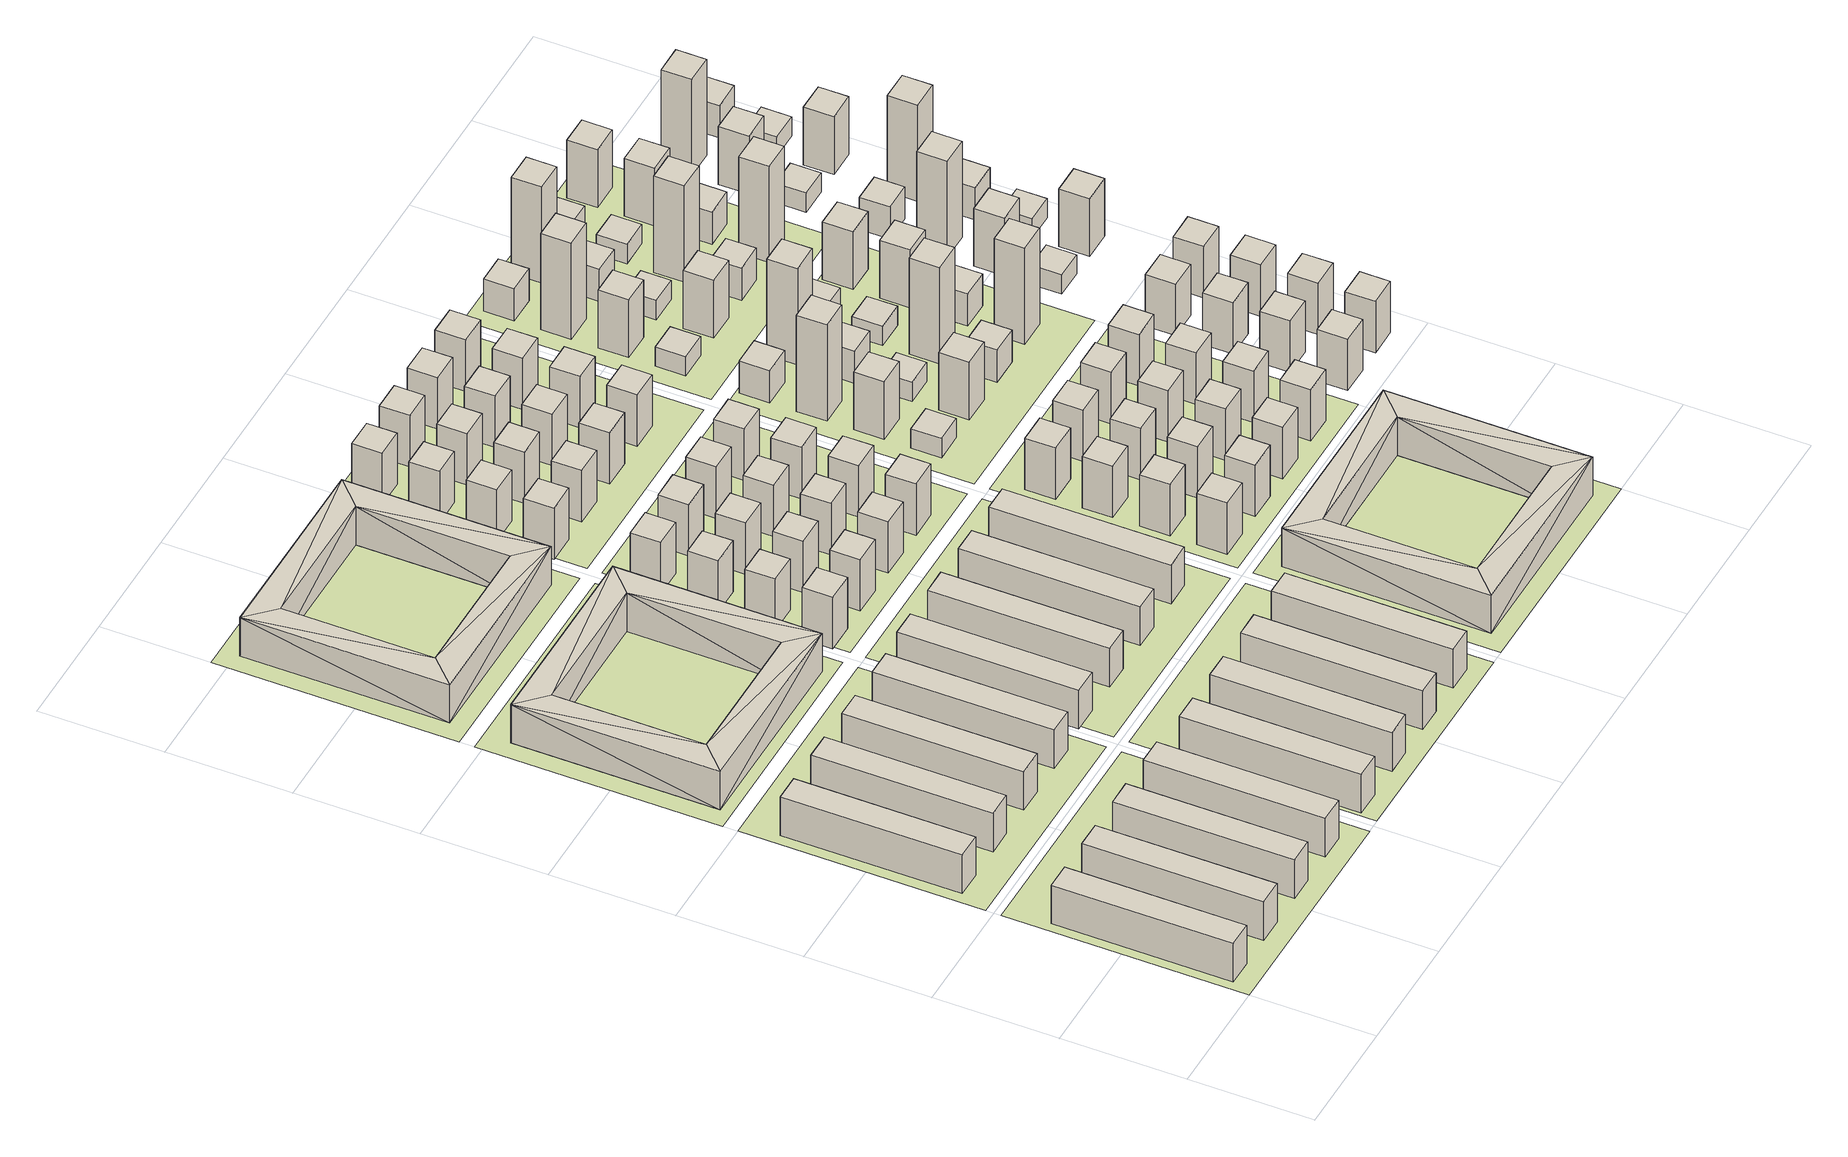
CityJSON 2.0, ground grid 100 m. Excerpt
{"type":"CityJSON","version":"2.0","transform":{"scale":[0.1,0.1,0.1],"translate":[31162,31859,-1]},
"CityObjects":{
"building1":{"type":"Building","geometry":[{"type":"Solid","lod":"1","boundaries":[[[[0,1,2,3]],[[2,4,5,3]],[[6,1,0,7]],[[2,1,6,4]],[[6,7,5,4]],[[0,3,5,7]]]]}]},
"building2":{"type":"Building","geometry":[{"type":"Solid","lod":"1","boundaries":[[[[8,9,10,11]],[[8,11,12,13]],[[10,9,14,15]],[[10,15,12,11]],[[14,13,12,15]],[[14,9,8,13]]]]}]},
"building3":{"type":"Building","geometry":[{"type":"Solid","lod":"1","boundaries":[[[[16,17,18,19]],[[18,20,21,19]],[[22,23,17,16]],[[18,17,23,20]],[[23,22,21,20]],[[16,19,21,22]]]]}]},
"building4":{"type":"Building","geometry":[{"type":"Solid","lod":"1","boundaries":[[[[24,25,26,27]],[[24,27,28,29]],[[26,25,30,31]],[[26,31,28,27]],[[30,29,28,31]],[[30,25,24,29]]]]}]},
"building5":{"type":"Building","geometry":[{"type":"Solid","lod":"1","boundaries":[[[[32,33,34,35]],[[32,35,36,37]],[[34,33,38,39]],[[34,39,36,35]],[[38,37,36,39]],[[38,33,32,37]]]]}]},
"building6":{"type":"Building","geometry":[{"type":"Solid","lod":"1","boundaries":[[[[40,41,42,43]],[[42,44,45,43]],[[46,41,40,47]],[[42,41,46,44]],[[46,47,45,44]],[[40,43,45,47]]]]}]},
"building7":{"type":"Building","geometry":[{"type":"Solid","lod":"1","boundaries":[[[[48,49,50,51]],[[48,51,52,53]],[[50,49,54,55]],[[50,55,52,51]],[[54,53,52,55]],[[54,49,48,53]]]]}]},
"building8":{"type":"Building","geometry":[{"type":"Solid","lod":"1","boundaries":[[[[56,57,58,59]],[[58,60,61,59]],[[62,57,56,63]],[[58,57,62,60]],[[62,63,61,60]],[[56,59,61,63]]]]}]},
"building9":{"type":"Building","geometry":[{"type":"Solid","lod":"1","boundaries":[[[[64,65,66]],[[67,66,65]],[[68,67,65]],[[69,67,68]],[[69,70,67]],[[69,71,70]],[[64,66,71]],[[69,64,71]],[[64,69,72]],[[72,69,73]],[[69,68,74]],[[69,74,73]],[[74,75,73]],[[74,76,75]],[[74,77,76]],[[76,77,72]],[[76,72,78]],[[79,78,72]],[[75,79,73]],[[73,79,72]],[[72,65,64]],[[72,77,65]],[[77,74,65]],[[65,74,68]],[[66,67,76]],[[76,67,75]],[[79,75,67]],[[78,79,71]],[[71,79,70]],[[79,67,70]],[[71,66,76]],[[71,76,78]]]]}]},
"building10":{"type":"Building","geometry":[{"type":"Solid","lod":"1","boundaries":[[[[80,81,82,83]],[[82,84,85,83]],[[86,81,80,87]],[[82,81,86,84]],[[86,87,85,84]],[[80,83,85,87]]]]}]},
"building11":{"type":"Building","geometry":[{"type":"Solid","lod":"1","boundaries":[[[[88,89,90,91]],[[88,91,92,93]],[[90,89,94,95]],[[90,95,92,91]],[[94,93,92,95]],[[94,89,88,93]]]]}]},
"building12":{"type":"Building","geometry":[{"type":"Solid","lod":"1","boundaries":[[[[96,97,98,99]],[[98,100,101,99]],[[102,97,96,103]],[[98,97,102,100]],[[102,103,101,100]],[[96,99,101,103]]]]}]},
"building13":{"type":"Building","geometry":[{"type":"Solid","lod":"1","boundaries":[[[[104,105,106]],[[107,106,105]],[[108,107,105]],[[109,107,108]],[[109,110,107]],[[109,111,110]],[[104,106,111]],[[109,104,111]],[[104,109,112]],[[112,109,113]],[[109,108,114]],[[109,114,113]],[[114,115,113]],[[114,116,115]],[[114,117,116]],[[116,117,112]],[[116,112,118]],[[119,118,112]],[[115,119,113]],[[113,119,112]],[[112,105,104]],[[112,117,105]],[[117,114,105]],[[105,114,108]],[[106,107,116]],[[116,107,115]],[[119,115,107]],[[118,119,111]],[[111,119,110]],[[119,107,110]],[[111,106,116]],[[111,116,118]]]]}]},
"building14":{"type":"Building","geometry":[{"type":"Solid","lod":"1","boundaries":[[[[120,121,122,123]],[[120,123,124,125]],[[122,121,126,127]],[[122,127,124,123]],[[126,125,124,127]],[[126,121,120,125]]]]}]},
"building15":{"type":"Building","geometry":[{"type":"Solid","lod":"1","boundaries":[[[[128,129,130,131]],[[132,133,130,129]],[[134,135,128,131]],[[128,135,132,129]],[[132,135,134,133]],[[134,131,130,133]]]]}]},
"building16":{"type":"Building","geometry":[{"type":"Solid","lod":"1","boundaries":[[[[136,137,138,139]],[[136,139,140,141]],[[138,137,142,143]],[[138,143,140,139]],[[142,141,140,143]],[[142,137,136,141]]]]}]},
"building17":{"type":"Building","geometry":[{"type":"Solid","lod":"1","boundaries":[[[[144,145,146,147]],[[146,145,148,149]],[[150,151,144,147]],[[144,151,148,145]],[[150,149,148,151]],[[150,147,146,149]]]]}]},
"building18":{"type":"Building","geometry":[{"type":"Solid","lod":"1","boundaries":[[[[152,153,154,155]],[[156,157,154,153]],[[158,159,152,155]],[[152,159,156,153]],[[156,159,158,157]],[[158,155,154,157]]]]}]},
"building19":{"type":"Building","geometry":[{"type":"Solid","lod":"1","boundaries":[[[[160,161,162,163]],[[162,161,164,165]],[[166,167,160,163]],[[160,167,164,161]],[[166,165,164,167]],[[166,163,162,165]]]]}]},
"building20":{"type":"Building","geometry":[{"type":"Solid","lod":"1","boundaries":[[[[168,169,170,171]],[[170,169,172,173]],[[174,175,168,171]],[[168,175,172,169]],[[174,173,172,175]],[[174,171,170,173]]]]}]},
"building21":{"type":"Building","geometry":[{"type":"Solid","lod":"1","boundaries":[[[[176,177,178,179]],[[178,180,181,179]],[[182,177,176,183]],[[178,177,182,180]],[[182,183,181,180]],[[176,179,181,183]]]]}]},
"building22":{"type":"Building","geometry":[{"type":"Solid","lod":"1","boundaries":[[[[184,185,186,187]],[[184,187,188,189]],[[186,185,190,191]],[[186,191,188,187]],[[190,189,188,191]],[[190,185,184,189]]]]}]},
"building23":{"type":"Building","geometry":[{"type":"Solid","lod":"1","boundaries":[[[[192,193,194,195]],[[196,197,194,193]],[[198,199,192,195]],[[192,199,196,193]],[[196,199,198,197]],[[198,195,194,197]]]]}]},
"building24":{"type":"Building","geometry":[{"type":"Solid","lod":"1","boundaries":[[[[200,201,202,203]],[[204,205,202,201]],[[206,207,200,203]],[[200,207,204,201]],[[204,207,206,205]],[[206,203,202,205]]]]}]},
"building25":{"type":"Building","geometry":[{"type":"Solid","lod":"1","boundaries":[[[[208,209,210,211]],[[210,209,212,213]],[[214,215,208,211]],[[208,215,212,209]],[[214,213,212,215]],[[214,211,210,213]]]]}]},
"building26":{"type":"Building","geometry":[{"type":"Solid","lod":"1","boundaries":[[[[216,217,218,219]],[[218,217,220,221]],[[222,223,216,219]],[[216,223,220,217]],[[222,221,220,223]],[[222,219,218,221]]]]}]},
"building27":{"type":"Building","geometry":[{"type":"Solid","lod":"1","boundaries":[[[[224,225,226,227]],[[228,229,226,225]],[[230,231,224,227]],[[224,231,228,225]],[[228,231,230,229]],[[230,227,226,229]]]]}]},
"building28":{"type":"Building","geometry":[{"type":"Solid","lod":"1","boundaries":[[[[232,233,234,235]],[[234,233,236,237]],[[238,239,232,235]],[[232,239,236,233]],[[238,237,236,239]],[[238,235,234,237]]]]}]},
"building29":{"type":"Building","geometry":[{"type":"Solid","lod":"1","boundaries":[[[[240,241,242,243]],[[244,245,242,241]],[[246,247,240,243]],[[240,247,244,241]],[[244,247,246,245]],[[246,243,242,245]]]]}]},
"building30":{"type":"Building","geometry":[{"type":"Solid","lod":"1","boundaries":[[[[248,249,250,251]],[[252,253,250,249]],[[254,255,248,251]],[[248,255,252,249]],[[252,255,254,253]],[[254,251,250,253]]]]}]},
"building31":{"type":"Building","geometry":[{"type":"Solid","lod":"1","boundaries":[[[[256,257,258,259]],[[258,257,260,261]],[[262,263,256,259]],[[256,263,260,257]],[[262,261,260,263]],[[262,259,258,261]]]]}]},
"building32":{"type":"Building","geometry":[{"type":"Solid","lod":"1","boundaries":[[[[264,265,266,267]],[[266,268,269,267]],[[270,265,264,271]],[[266,265,270,268]],[[270,271,269,268]],[[264,267,269,271]]]]}]},
"building33":{"type":"Building","geometry":[{"type":"Solid","lod":"1","boundaries":[[[[272,273,274,275]],[[274,273,276,277]],[[278,279,272,275]],[[272,279,276,273]],[[278,277,276,279]],[[278,275,274,277]]]]}]},
"building34":{"type":"Building","geometry":[{"type":"Solid","lod":"1","boundaries":[[[[280,281,282,283]],[[284,285,282,281]],[[286,287,280,283]],[[280,287,284,281]],[[284,287,286,285]],[[286,283,282,285]]]]}]},
"building35":{"type":"Building","geometry":[{"type":"Solid","lod":"1","boundaries":[[[[288,289,290,291]],[[292,293,290,289]],[[294,295,288,291]],[[288,295,292,289]],[[292,295,294,293]],[[294,291,290,293]]]]}]},
"building36":{"type":"Building","geometry":[{"type":"Solid","lod":"1","boundaries":[[[[296,297,298,299]],[[300,301,298,297]],[[302,303,296,299]],[[296,303,300,297]],[[300,303,302,301]],[[302,299,298,301]]]]}]},
"building37":{"type":"Building","geometry":[{"type":"Solid","lod":"1","boundaries":[[[[304,305,306,307]],[[308,309,306,305]],[[310,311,304,307]],[[304,311,308,305]],[[308,311,310,309]],[[310,307,306,309]]]]}]},
"building38":{"type":"Building","geometry":[{"type":"Solid","lod":"1","boundaries":[[[[312,313,314,315]],[[314,313,316,317]],[[318,319,312,315]],[[312,319,316,313]],[[318,317,316,319]],[[318,315,314,317]]]]}]},
"building39":{"type":"Building","geometry":[{"type":"Solid","lod":"1","boundaries":[[[[320,321,322,323]],[[322,321,324,325]],[[326,327,320,323]],[[320,327,324,321]],[[326,325,324,327]],[[326,323,322,325]]]]}]},
"building40":{"type":"Building","geometry":[{"type":"Solid","lod":"1","boundaries":[[[[328,329,330,331]],[[332,333,330,329]],[[334,335,328,331]],[[328,335,332,329]],[[332,335,334,333]],[[334,331,330,333]]]]}]},
"building41":{"type":"Building","geometry":[{"type":"Solid","lod":"1","boundaries":[[[[336,337,338,339]],[[340,341,338,337]],[[342,343,336,339]],[[336,343,340,337]],[[340,343,342,341]],[[342,339,338,341]]]]}]},
"building42":{"type":"Building","geometry":[{"type":"Solid","lod":"1","boundaries":[[[[344,345,346,347]],[[346,345,348,349]],[[350,351,344,347]],[[344,351,348,345]],[[350,349,348,351]],[[350,347,346,349]]]]}]},
"building43":{"type":"Building","geometry":[{"type":"Solid","lod":"1","boundaries":[[[[352,353,354,355]],[[354,353,356,357]],[[358,359,352,355]],[[352,359,356,353]],[[358,357,356,359]],[[358,355,354,357]]]]}]},
"building44":{"type":"Building","geometry":[{"type":"Solid","lod":"1","boundaries":[[[[360,361,362,363]],[[362,361,364,365]],[[366,367,360,363]],[[360,367,364,361]],[[366,365,364,367]],[[366,363,362,365]]]]}]},
"building45":{"type":"Building","geometry":[{"type":"Solid","lod":"1","boundaries":[[[[368,369,370,371]],[[372,373,370,369]],[[374,375,368,371]],[[368,375,372,369]],[[372,375,374,373]],[[374,371,370,373]]]]}]},
"building46":{"type":"Building","geometry":[{"type":"Solid","lod":"1","boundaries":[[[[376,377,378,379]],[[378,377,380,381]],[[382,383,376,379]],[[376,383,380,377]],[[382,381,380,383]],[[382,379,378,381]]]]}]},
"building47":{"type":"Building","geometry":[{"type":"Solid","lod":"1","boundaries":[[[[384,385,386,387]],[[388,389,386,385]],[[390,391,384,387]],[[384,391,388,385]],[[388,391,390,389]],[[390,387,386,389]]]]}]},
"building48":{"type":"Building","geometry":[{"type":"Solid","lod":"1","boundaries":[[[[392,393,394,395]],[[396,397,394,393]],[[398,399,392,395]],[[392,399,396,393]],[[396,399,398,397]],[[398,395,394,397]]]]}]},
"building49":{"type":"Building","geometry":[{"type":"Solid","lod":"1","boundaries":[[[[400,401,402]],[[403,402,401]],[[404,403,401]],[[405,403,404]],[[405,406,403]],[[405,407,406]],[[400,402,407]],[[405,400,407]],[[400,405,408]],[[408,405,409]],[[405,404,410]],[[405,410,409]],[[410,411,409]],[[410,412,411]],[[410,413,412]],[[413,408,412]],[[412,408,414]],[[415,414,408]],[[411,415,409]],[[415,408,409]],[[408,401,400]],[[408,413,401]],[[413,410,401]],[[401,410,404]],[[402,403,412]],[[412,403,411]],[[415,411,403]],[[414,415,407]],[[407,415,406]],[[415,403,406]],[[407,402,412]],[[407,412,414]]]]}]},
"building50":{"type":"Building","geometry":[{"type":"Solid","lod":"1","boundaries":[[[[416,417,418,419]],[[418,417,420,421]],[[422,423,416,419]],[[416,423,420,417]],[[422,421,420,423]],[[422,419,418,421]]]]}]},
"building51":{"type":"Building","geometry":[{"type":"Solid","lod":"1","boundaries":[[[[424,425,426,427]],[[426,425,428,429]],[[430,431,424,427]],[[424,431,428,425]],[[430,429,428,431]],[[430,427,426,429]]]]}]},
"building52":{"type":"Building","geometry":[{"type":"Solid","lod":"1","boundaries":[[[[432,433,434,435]],[[436,437,434,433]],[[438,439,432,435]],[[432,439,436,433]],[[436,439,438,437]],[[438,435,434,437]]]]}]},
"building53":{"type":"Building","geometry":[{"type":"Solid","lod":"1","boundaries":[[[[440,441,442,443]],[[444,445,442,441]],[[446,447,440,443]],[[440,447,444,441]],[[444,447,446,445]],[[446,443,442,445]]]]}]},
"building54":{"type":"Building","geometry":[{"type":"Solid","lod":"1","boundaries":[[[[448,449,450,451]],[[452,453,450,449]],[[454,455,448,451]],[[448,455,452,449]],[[452,455,454,453]],[[454,451,450,453]]]]}]},
"building55":{"type":"Building","geometry":[{"type":"Solid","lod":"1","boundaries":[[[[456,457,458,459]],[[458,457,460,461]],[[462,463,456,459]],[[456,463,460,457]],[[462,461,460,463]],[[462,459,458,461]]]]}]},
"building56":{"type":"Building","geometry":[{"type":"Solid","lod":"1","boundaries":[[[[464,465,466,467]],[[466,465,468,469]],[[470,471,464,467]],[[464,471,468,465]],[[470,469,468,471]],[[470,467,466,469]]]]}]},
"building57":{"type":"Building","geometry":[{"type":"Solid","lod":"1","boundaries":[[[[472,473,474,475]],[[476,477,474,473]],[[478,479,472,475]],[[472,479,476,473]],[[476,479,478,477]],[[478,475,474,477]]]]}]},
"building58":{"type":"Building","geometry":[{"type":"Solid","lod":"1","boundaries":[[[[480,481,482,483]],[[482,481,484,485]],[[486,487,480,483]],[[480,487,484,481]],[[486,485,484,487]],[[486,483,482,485]]]]}]},
"building59":{"type":"Building","geometry":[{"type":"Solid","lod":"1","boundaries":[[[[488,489,490,491]],[[492,493,490,489]],[[494,495,488,491]],[[488,495,492,489]],[[492,495,494,493]],[[494,491,490,493]]]]}]},
"building60":{"type":"Building","geometry":[{"type":"Solid","lod":"1","boundaries":[[[[496,497,498,499]],[[498,497,500,501]],[[502,503,496,499]],[[496,503,500,497]],[[502,501,500,503]],[[502,499,498,501]]]]}]},
"building61":{"type":"Building","geometry":[{"type":"Solid","lod":"1","boundaries":[[[[504,505,506,507]],[[506,505,508,509]],[[510,511,504,507]],[[504,511,508,505]],[[510,509,508,511]],[[510,507,506,509]]]]}]},
"building62":{"type":"Building","geometry":[{"type":"Solid","lod":"1","boundaries":[[[[512,513,514,515]],[[514,513,516,517]],[[518,519,512,515]],[[512,519,516,513]],[[518,517,516,519]],[[518,515,514,517]]]]}]},
"building63":{"type":"Building","geometry":[{"type":"Solid","lod":"1","boundaries":[[[[520,521,522,523]],[[524,525,522,521]],[[526,527,520,523]],[[520,527,524,521]],[[524,527,526,525]],[[526,523,522,525]]]]}]},
"building64":{"type":"Building","geometry":[{"type":"Solid","lod":"1","boundaries":[[[[528,529,530,531]],[[532,533,530,529]],[[534,535,528,531]],[[528,535,532,529]],[[532,535,534,533]],[[534,531,530,533]]]]}]},
"building65":{"type":"Building","geometry":[{"type":"Solid","lod":"1","boundaries":[[[[536,537,538,539]],[[538,537,540,541]],[[542,543,536,539]],[[536,543,540,537]],[[542,541,540,543]],[[542,539,538,541]]]]}]},
"building66":{"type":"Building","geometry":[{"type":"Solid","lod":"1","boundaries":[[[[544,545,546,547]],[[548,549,546,545]],[[550,551,544,547]],[[544,551,548,545]],[[548,551,550,549]],[[550,547,546,549]]]]}]},
"building67":{"type":"Building","geometry":[{"type":"Solid","lod":"1","boundaries":[[[[552,553,554,555]],[[554,553,556,557]],[[558,559,552,555]],[[552,559,556,553]],[[558,557,556,559]],[[558,555,554,557]]]]}]},
"building68":{"type":"Building","geometry":[{"type":"Solid","lod":"1","boundaries":[[[[560,561,562,563]],[[564,565,562,561]],[[566,567,560,563]],[[560,567,564,561]],[[564,567,566,565]],[[566,563,562,565]]]]}]},
"building69":{"type":"Building","geometry":[{"type":"Solid","lod":"1","boundaries":[[[[568,569,570,571]],[[572,573,570,569]],[[574,575,568,571]],[[568,575,572,569]],[[572,575,574,573]],[[574,571,570,573]]]]}]},
"building70":{"type":"Building","geometry":[{"type":"Solid","lod":"1","boundaries":[[[[576,577,578,579]],[[580,581,578,577]],[[582,583,576,579]],[[576,583,580,577]],[[580,583,582,581]],[[582,579,578,581]]]]}]},
"building71":{"type":"Building","geometry":[{"type":"Solid","lod":"1","boundaries":[[[[584,585,586,587]],[[588,589,586,585]],[[590,591,584,587]],[[584,591,588,585]],[[588,591,590,589]],[[590,587,586,589]]]]}]},
"building72":{"type":"Building","geometry":[{"type":"Solid","lod":"1","boundaries":[[[[592,593,594,595]],[[594,593,596,597]],[[598,599,592,595]],[[592,599,596,593]],[[598,597,596,599]],[[598,595,594,597]]]]}]},
"building73":{"type":"Building","geometry":[{"type":"Solid","lod":"1","boundaries":[[[[600,601,602,603]],[[602,601,604,605]],[[606,607,600,603]],[[600,607,604,601]],[[606,605,604,607]],[[606,603,602,605]]]]}]},
"building74":{"type":"Building","geometry":[{"type":"Solid","lod":"1","boundaries":[[[[608,609,610,611]],[[610,609,612,613]],[[614,615,608,611]],[[608,615,612,609]],[[614,613,612,615]],[[614,611,610,613]]]]}]},
"building75":{"type":"Building","geometry":[{"type":"Solid","lod":"1","boundaries":[[[[616,617,618,619]],[[620,621,618,617]],[[622,623,616,619]],[[616,623,620,617]],[[620,623,622,621]],[[622,619,618,621]]]]}]},
"building76":{"type":"Building","geometry":[{"type":"Solid","lod":"1","boundaries":[[[[624,625,626,627]],[[628,629,626,625]],[[630,631,624,627]],[[624,631,628,625]],[[628,631,630,629]],[[630,627,626,629]]]]}]},
"building77":{"type":"Building","geometry":[{"type":"Solid","lod":"1","boundaries":[[[[632,633,634,635]],[[634,633,636,637]],[[638,639,632,635]],[[632,639,636,633]],[[638,637,636,639]],[[638,635,634,637]]]]}]},
"building78":{"type":"Building","geometry":[{"type":"Solid","lod":"1","boundaries":[[[[640,641,642,643]],[[642,641,644,645]],[[646,647,640,643]],[[640,647,644,641]],[[646,645,644,647]],[[646,643,642,645]]]]}]},
"building79":{"type":"Building","geometry":[{"type":"Solid","lod":"1","boundaries":[[[[648,649,650,651]],[[650,649,652,653]],[[654,655,648,651]],[[648,655,652,649]],[[654,653,652,655]],[[654,651,650,653]]]]}]},
"building80":{"type":"Building","geometry":[{"type":"Solid","lod":"1","boundaries":[[[[656,657,658,659]],[[658,657,660,661]],[[662,663,656,659]],[[656,663,660,657]],[[662,661,660,663]],[[662,659,658,661]]]]}]},
"building81":{"type":"Building","geometry":[{"type":"Solid","lod":"1","boundaries":[[[[664,665,666,667]],[[668,669,666,665]],[[670,671,664,667]],[[664,671,668,665]],[[668,671,670,669]],[[670,667,666,669]]]]}]},
"building82":{"type":"Building","geometry":[{"type":"Solid","lod":"1","boundaries":[[[[672,673,674,675]],[[674,673,676,677]],[[678,679,672,675]],[[672,679,676,673]],[[678,677,676,679]],[[678,675,674,677]]]]}]},
"building83":{"type":"Building","geometry":[{"type":"Solid","lod":"1","boundaries":[[[[680,681,682,683]],[[684,685,682,681]],[[686,687,680,683]],[[680,687,684,681]],[[684,687,686,685]],[[686,683,682,685]]]]}]},
"building84":{"type":"Building","geometry":[{"type":"Solid","lod":"1","boundaries":[[[[688,689,690,691]],[[692,693,690,689]],[[694,695,688,691]],[[688,695,692,689]],[[692,695,694,693]],[[694,691,690,693]]]]}]},
"building85":{"type":"Building","geometry":[{"type":"Solid","lod":"1","boundaries":[[[[696,697,698,699]],[[700,701,698,697]],[[702,703,696,699]],[[696,703,700,697]],[[700,703,702,701]],[[702,699,698,701]]]]}]},
"building86":{"type":"Building","geometry":[{"type":"Solid","lod":"1","boundaries":[[[[704,705,706,707]],[[708,709,706,705]],[[710,711,704,707]],[[704,711,708,705]],[[708,711,710,709]],[[710,707,706,709]]]]}]},
"building87":{"type":"Building","geometry":[{"type":"Solid","lod":"1","boundaries":[[[[712,713,714,715]],[[714,713,716,717]],[[718,719,712,715]],[[712,719,716,713]],[[718,717,716,719]],[[718,715,714,717]]]]}]},
"building88":{"type":"Building","geometry":[{"type":"Solid","lod":"1","boundaries":[[[[720,721,722,723]],[[724,725,722,721]],[[726,727,720,723]],[[720,727,724,721]],[[724,727,726,725]],[[726,723,722,725]]]]}]},
"building89":{"type":"Building","geometry":[{"type":"Solid","lod":"1","boundaries":[[[[728,729,730,731]],[[730,729,732,733]],[[734,735,728,731]],[[728,735,732,729]],[[734,733,732,735]],[[734,731,730,733]]]]}]},
"building90":{"type":"Building","geometry":[{"type":"Solid","lod":"1","boundaries":[[[[736,737,738,739]],[[740,741,738,737]],[[742,743,736,739]],[[736,743,740,737]],[[740,743,742,741]],[[742,739,738,741]]]]}]},
"building91":{"type":"Building","geometry":[{"type":"Solid","lod":"1","boundaries":[[[[744,745,746,747]],[[746,745,748,749]],[[750,751,744,747]],[[744,751,748,745]],[[750,749,748,751]],[[750,747,746,749]]]]}]},
"building92":{"type":"Building","geometry":[{"type":"Solid","lod":"1","boundaries":[[[[752,753,754,755]],[[756,757,754,753]],[[758,759,752,755]],[[752,759,756,753]],[[756,759,758,757]],[[758,755,754,757]]]]}]},
"building93":{"type":"Building","geometry":[{"type":"Solid","lod":"1","boundaries":[[[[760,761,762,763]],[[762,761,764,765]],[[766,767,760,763]],[[760,767,764,761]],[[766,765,764,767]],[[766,763,762,765]]]]}]},
"building94":{"type":"Building","geometry":[{"type":"Solid","lod":"1","boundaries":[[[[768,769,770,771]],[[770,769,772,773]],[[774,775,768,771]],[[768,775,772,769]],[[774,773,772,775]],[[774,771,770,773]]]]}]},
"building95":{"type":"Building","geometry":[{"type":"Solid","lod":"1","boundaries":[[[[776,777,778,779]],[[778,777,780,781]],[[782,783,776,779]],[[776,783,780,777]],[[782,781,780,783]],[[782,779,778,781]]]]}]},
"building96":{"type":"Building","geometry":[{"type":"Solid","lod":"1","boundaries":[[[[784,785,786,787]],[[788,789,786,785]],[[790,791,784,787]],[[784,791,788,785]],[[788,791,790,789]],[[790,787,786,789]]]]}]},
"building97":{"type":"Building","geometry":[{"type":"Solid","lod":"1","boundaries":[[[[792,793,794,795]],[[794,793,796,797]],[[798,799,792,795]],[[792,799,796,793]],[[798,797,796,799]],[[798,795,794,797]]]]}]},
"building98":{"type":"Building","geometry":[{"type":"Solid","lod":"1","boundaries":[[[[800,801,802,803]],[[802,801,804,805]],[[806,807,800,803]],[[800,807,804,801]],[[806,805,804,807]],[[806,803,802,805]]]]}]},
"building99":{"type":"Building","geometry":[{"type":"Solid","lod":"1","boundaries":[[[[808,809,810,811]],[[812,813,810,809]],[[814,815,808,811]],[[808,815,812,809]],[[812,815,814,813]],[[814,811,810,813]]]]}]},
"building100":{"type":"Building","geometry":[{"type":"Solid","lod":"1","boundaries":[[[[816,817,818,819]],[[820,821,818,817]],[[822,823,816,819]],[[816,823,820,817]],[[820,823,822,821]],[[822,819,818,821]]]]}]},
"building101":{"type":"Building","geometry":[{"type":"Solid","lod":"1","boundaries":[[[[824,825,826,827]],[[828,829,826,825]],[[830,831,824,827]],[[824,831,828,825]],[[828,831,830,829]],[[830,827,826,829]]]]}]},
"building102":{"type":"Building","geometry":[{"type":"Solid","lod":"1","boundaries":[[[[832,833,834,835]],[[834,833,836,837]],[[838,839,832,835]],[[832,839,836,833]],[[838,837,836,839]],[[838,835,834,837]]]]}]},
"building103":{"type":"Building","geometry":[{"type":"Solid","lod":"1","boundaries":[[[[840,841,842,843]],[[844,845,842,841]],[[846,847,840,843]],[[840,847,844,841]],[[844,847,846,845]],[[846,843,842,845]]]]}]},
"building104":{"type":"Building","geometry":[{"type":"Solid","lod":"1","boundaries":[[[[848,849,850,851]],[[852,853,850,849]],[[854,855,848,851]],[[848,855,852,849]],[[852,855,854,853]],[[854,851,850,853]]]]}]},
"building105":{"type":"Building","geometry":[{"type":"Solid","lod":"1","boundaries":[[[[856,857,858,859]],[[860,861,858,857]],[[862,863,856,859]],[[856,863,860,857]],[[860,863,862,861]],[[862,859,858,861]]]]}]},
"building106":{"type":"Building","geometry":[{"type":"Solid","lod":"1","boundaries":[[[[864,865,866,867]],[[866,865,868,869]],[[870,871,864,867]],[[864,871,868,865]],[[870,869,868,871]],[[870,867,866,869]]]]}]},
"building107":{"type":"Building","geometry":[{"type":"Solid","lod":"1","boundaries":[[[[872,873,874,875]],[[874,873,876,877]],[[878,879,872,875]],[[872,879,876,873]],[[878,877,876,879]],[[878,875,874,877]]]]}]},
"building108":{"type":"Building","geometry":[{"type":"Solid","lod":"1","boundaries":[[[[880,881,882,883]],[[884,885,882,881]],[[886,887,880,883]],[[880,887,884,881]],[[884,887,886,885]],[[886,883,882,885]]]]}]},
"building109":{"type":"Building","geometry":[{"type":"Solid","lod":"1","boundaries":[[[[888,889,890,891]],[[890,889,892,893]],[[894,895,888,891]],[[888,895,892,889]],[[894,893,892,895]],[[894,891,890,893]]]]}]},
"building110":{"type":"Building","geometry":[{"type":"Solid","lod":"1","boundaries":[[[[896,897,898,899]],[[898,897,900,901]],[[902,903,896,899]],[[896,903,900,897]],[[902,901,900,903]],[[902,899,898,901]]]]}]},
"building111":{"type":"Building","geometry":[{"type":"Solid","lod":"1","boundaries":[[[[904,905,906,907]],[[906,905,908,909]],[[910,911,904,907]],[[904,911,908,905]],[[910,909,908,911]],[[910,907,906,909]]]]}]},
"building112":{"type":"Building","geometry":[{"type":"Solid","lod":"1","boundaries":[[[[912,913,914,915]],[[914,913,916,917]],[[918,919,912,915]],[[912,919,916,913]],[[918,917,916,919]],[[918,915,914,917]]]]}]},
"building113":{"type":"Building","geometry":[{"type":"Solid","lod":"1","boundaries":[[[[920,921,922,923]],[[924,925,922,921]],[[926,927,920,923]],[[920,927,924,921]],[[924,927,926,925]],[[926,923,922,925]]]]}]},
"building114":{"type":"Building","geometry":[{"type":"Solid","lod":"1","boundaries":[[[[928,929,930,931]],[[932,933,930,929]],[[934,935,928,931]],[[928,935,932,929]],[[932,935,934,933]],[[934,931,930,933]]]]}]},
"building115":{"type":"Building","geometry":[{"type":"Solid","lod":"1","boundaries":[[[[936,937,938,939]],[[938,937,940,941]],[[942,943,936,939]],[[936,943,940,937]],[[942,941,940,943]],[[942,939,938,941]]]]}]},
"building116":{"type":"Building","geometry":[{"type":"Solid","lod":"1","boundaries":[[[[944,945,946,947]],[[946,945,948,949]],[[950,951,944,947]],[[944,951,948,945]],[[950,949,948,951]],[[950,947,946,949]]]]}]},
"building117":{"type":"Building","geometry":[{"type":"Solid","lod":"1","boundaries":[[[[952,953,954,955]],[[956,957,954,953]],[[958,959,952,955]],[[952,959,956,953]],[[956,959,958,957]],[[958,955,954,957]]]]}]},
"building118":{"type":"Building","geometry":[{"type":"Solid","lod":"1","boundaries":[[[[960,961,962,963]],[[964,965,962,961]],[[966,967,960,963]],[[960,967,964,961]],[[964,967,966,965]],[[966,963,962,965]]]]}]},
"building119":{"type":"Building","geometry":[{"type":"Solid","lod":"1","boundaries":[[[[968,969,970,971]],[[970,969,972,973]],[[974,975,968,971]],[[968,975,972,969]],[[974,973,972,975]],[[974,971,970,973]]]]}]},
"building120":{"type":"Building","geometry":[{"type":"Solid","lod":"1","boundaries":[[[[976,977,978,979]],[[980,981,978,977]],[[982,983,976,979]],[[976,983,980,977]],[[980,983,982,981]],[[982,979,978,981]]]]}]},
"building121":{"type":"Building","geometry":[{"type":"Solid","lod":"1","boundaries":[[[[984,985,986,987]],[[986,985,988,989]],[[990,991,984,987]],[[984,991,988,985]],[[990,989,988,991]],[[990,987,986,989]]]]}]},
"landuse1":{"type":"LandUse","geometry":[{"type":"MultiSurface","lod":"1","boundaries":[[[992,993,994,995]]]}]},
"landuse2":{"type":"LandUse","geometry":[{"type":"MultiSurface","lod":"1","boundaries":[[[996,997,998,999]]]}]},
"landuse3":{"type":"LandUse","geometry":[{"type":"MultiSurface","lod":"1","boundaries":[[[1000,1001,1002,1003]]]}]},
"landuse4":{"type":"LandUse","geometry":[{"type":"MultiSurface","lod":"1","boundaries":[[[1004,1005,1006,1007]]]}]},
"landuse5":{"type":"LandUse","geometry":[{"type":"MultiSurface","lod":"1","boundaries":[[[1008,1009,1010,1011]]]}]},
"landuse6":{"type":"LandUse","geometry":[{"type":"MultiSurface","lod":"1","boundaries":[[[1012,1013,1014,1015]]]}]},
"landuse7":{"type":"LandUse","geometry":[{"type":"MultiSurface","lod":"1","boundaries":[[[1016,1017,1018,1019]]]}]},
"landuse8":{"type":"LandUse","geometry":[{"type":"MultiSurface","lod":"1","boundaries":[[[1020,1021,1022,1023]]]}]},
"landuse9":{"type":"LandUse","geometry":[{"type":"MultiSurface","lod":"1","boundaries":[[[1024,1025,1026,1027]]]}]},
"landuse10":{"type":"LandUse","geometry":[{"type":"MultiSurface","lod":"1","boundaries":[[[1028,1029,1030,1031]]]}]},
"landuse11":{"type":"LandUse","geometry":[{"type":"MultiSurface","lod":"1","boundaries":[[[1032,1033,1034,1035]]]}]},
"landuse12":{"type":"LandUse","geometry":[{"type":"MultiSurface","lod":"1","boundaries":[[[1036,1037,1038,1039]]]}]}
},
"vertices":[
[79,163,370],[79,1588,370],[79,1588,10],[79,163,10],[295,1588,10],[295,163,10],[295,1588,370],[295,163,370],
[574,163,10],[574,163,370],[574,1588,370],[574,1588,10],[789,1588,10],[789,163,10],[789,163,370],[789,1588,370],
[95,2290,370],[95,3715,370],[95,3715,10],[95,2290,10],[311,3715,10],[311,2290,10],[311,2290,370],[311,3715,370],
[1069,163,10],[1069,163,370],[1069,1588,370],[1069,1588,10],[1284,1588,10],[1284,163,10],[1284,163,370],[1284,1588,370],
[590,2290,10],[590,2290,370],[590,3715,370],[590,3715,10],[806,3715,10],[806,2290,10],[806,2290,370],[806,3715,370],
[1563,163,370],[1563,1588,370],[1563,1588,10],[1563,163,10],[1779,1588,10],[1779,163,10],[1779,1588,370],[1779,163,370],
[1085,2290,10],[1085,2290,370],[1085,3715,370],[1085,3715,10],[1300,3715,10],[1300,2290,10],[1300,2290,370],[1300,3715,370],
[2095,139,370],[2095,1564,370],[2095,1564,10],[2095,139,10],[2311,1564,10],[2311,139,10],[2311,1564,370],[2311,139,370],
[1795,4212,10],[155,4212,10],[371,4427,10],[371,5636,10],[155,5852,10],[1795,5852,10],[1579,5636,10],[1579,4427,10],[1795,4212,370],[1795,5852,370],[155,5852,370],[371,5636,370],[371,4427,370],[155,4212,370],[1579,4427,370],[1579,5636,370],
[1579,2290,370],[1579,3715,370],[1579,3715,10],[1579,2290,10],[1795,3715,10],[1795,2290,10],[1795,3715,370],[1795,2290,370],
[2590,139,10],[2590,139,370],[2590,1564,370],[2590,1564,10],[2806,1564,10],[2806,139,10],[2806,139,370],[2806,1564,370],
[2035,2319,370],[2035,3744,370],[2035,3744,10],[2035,2319,10],[2251,3744,10],[2251,2319,10],[2251,3744,370],[2251,2319,370],
[1795,6332,10],[155,6332,10],[371,6547,10],[371,7756,10],[155,7972,10],[1795,7972,10],[1579,7756,10],[1579,6547,10],[1795,6332,370],[1795,7972,370],[155,7972,370],[371,7756,370],[371,6547,370],[155,6332,370],[1579,6547,370],[1579,7756,370],
[3085,139,10],[3085,139,370],[3085,1564,370],[3085,1564,10],[3300,1564,10],[3300,139,10],[3300,139,370],[3300,1564,370],
[2047,4492,490],[2047,4492,10],[2047,4252,10],[2047,4252,490],[2287,4492,10],[2287,4252,10],[2287,4252,490],[2287,4492,490],
[2530,2319,10],[2530,2319,370],[2530,3744,370],[2530,3744,10],[2746,3744,10],[2746,2319,10],[2746,2319,370],[2746,3744,370],
[2047,4940,490],[2047,4940,10],[2047,4700,10],[2047,4700,490],[2287,4940,10],[2287,4700,10],[2287,4700,490],[2287,4940,490],
[2047,5388,490],[2047,5388,10],[2047,5148,10],[2047,5148,490],[2287,5388,10],[2287,5148,10],[2287,5148,490],[2287,5388,490],
[2047,5836,490],[2047,5836,10],[2047,5596,10],[2047,5596,490],[2287,5836,10],[2287,5596,10],[2287,5596,490],[2287,5836,490],
[2495,4492,490],[2495,4492,10],[2495,4252,10],[2495,4252,490],[2735,4492,10],[2735,4252,10],[2735,4252,490],[2735,4492,490],
[3579,139,370],[3579,1564,370],[3579,1564,10],[3579,139,10],[3795,1564,10],[3795,139,10],[3795,1564,370],[3795,139,370],
[3025,2319,10],[3025,2319,370],[3025,3744,370],[3025,3744,10],[3240,3744,10],[3240,2319,10],[3240,2319,370],[3240,3744,370],
[2495,4940,490],[2495,4940,10],[2495,4700,10],[2495,4700,490],[2735,4940,10],[2735,4700,10],[2735,4700,490],[2735,4940,490],
[2047,6672,490],[2047,6672,10],[2047,6432,10],[2047,6432,490],[2287,6672,10],[2287,6432,10],[2287,6432,490],[2287,6672,490],
[2495,5388,490],[2495,5388,10],[2495,5148,10],[2495,5148,490],[2735,5388,10],[2735,5148,10],[2735,5148,490],[2735,5388,490],
[2047,7120,490],[2047,7120,10],[2047,6880,10],[2047,6880,490],[2287,7120,10],[2287,6880,10],[2287,6880,490],[2287,7120,490],
[2495,5836,490],[2495,5836,10],[2495,5596,10],[2495,5596,490],[2735,5836,10],[2735,5596,10],[2735,5596,490],[2735,5836,490],
[2943,4492,490],[2943,4492,10],[2943,4252,10],[2943,4252,490],[3183,4492,10],[3183,4252,10],[3183,4252,490],[3183,4492,490],
[2047,7568,490],[2047,7568,10],[2047,7328,10],[2047,7328,490],[2287,7568,10],[2287,7328,10],[2287,7328,490],[2287,7568,490],
[2943,4940,490],[2943,4940,10],[2943,4700,10],[2943,4700,490],[3183,4940,10],[3183,4700,10],[3183,4700,490],[3183,4940,490],
[2047,8016,490],[2047,8016,10],[2047,7776,10],[2047,7776,490],[2287,8016,10],[2287,7776,10],[2287,7776,490],[2287,8016,490],
[3519,2319,370],[3519,3744,370],[3519,3744,10],[3519,2319,10],[3735,3744,10],[3735,2319,10],[3735,3744,370],[3735,2319,370],
[2495,6672,490],[2495,6672,10],[2495,6432,10],[2495,6432,490],[2735,6672,10],[2735,6432,10],[2735,6432,490],[2735,6672,490],
[2943,5388,490],[2943,5388,10],[2943,5148,10],[2943,5148,490],[3183,5388,10],[3183,5148,10],[3183,5148,490],[3183,5388,490],
[2495,7120,490],[2495,7120,10],[2495,6880,10],[2495,6880,490],[2735,7120,10],[2735,6880,10],[2735,6880,490],[2735,7120,490],
[2943,5836,490],[2943,5836,10],[2943,5596,10],[2943,5596,490],[3183,5836,10],[3183,5596,10],[3183,5596,490],[3183,5836,490],
[3391,4492,490],[3391,4492,10],[3391,4252,10],[3391,4252,490],[3631,4492,10],[3631,4252,10],[3631,4252,490],[3631,4492,490],
[2495,7568,490],[2495,7568,10],[2495,7328,10],[2495,7328,490],[2735,7568,10],[2735,7328,10],[2735,7328,490],[2735,7568,490],
[3391,4940,490],[3391,4940,10],[3391,4700,10],[3391,4700,490],[3631,4940,10],[3631,4700,10],[3631,4700,490],[3631,4940,490],
[4167,2432,490],[4167,2432,10],[4167,2192,10],[4167,2192,490],[4407,2432,10],[4407,2192,10],[4407,2192,490],[4407,2432,490],
[2495,8016,490],[2495,8016,10],[2495,7776,10],[2495,7776,490],[2735,8016,10],[2735,7776,10],[2735,7776,490],[2735,8016,490],
[2943,6672,490],[2943,6672,10],[2943,6432,10],[2943,6432,490],[3183,6672,10],[3183,6432,10],[3183,6432,490],[3183,6672,490],
[3391,5388,490],[3391,5388,10],[3391,5148,10],[3391,5148,490],[3631,5388,10],[3631,5148,10],[3631,5148,490],[3631,5388,490],
[4167,2880,490],[4167,2880,10],[4167,2640,10],[4167,2640,490],[4407,2880,10],[4407,2640,10],[4407,2640,490],[4407,2880,490],
[2943,7120,490],[2943,7120,10],[2943,6880,10],[2943,6880,490],[3183,7120,10],[3183,6880,10],[3183,6880,490],[3183,7120,490],
[3391,5836,490],[3391,5836,10],[3391,5596,10],[3391,5596,490],[3631,5836,10],[3631,5596,10],[3631,5596,490],[3631,5836,490],
[4167,3328,490],[4167,3328,10],[4167,3088,10],[4167,3088,490],[4407,3328,10],[4407,3088,10],[4407,3088,490],[4407,3328,490],
[2943,7568,490],[2943,7568,10],[2943,7328,10],[2943,7328,490],[3183,7568,10],[3183,7328,10],[3183,7328,490],[3183,7568,490],
[5855,152,10],[4215,152,10],[4431,367,10],[4431,1576,10],[4215,1792,10],[5855,1792,10],[5639,1576,10],[5639,367,10],[5855,152,370],[5855,1792,370],[4215,1792,370],[4431,1576,370],[4431,367,370],[4215,152,370],[5639,367,370],[5639,1576,370],
[4167,3776,490],[4167,3776,10],[4167,3536,10],[4167,3536,490],[4407,3776,10],[4407,3536,10],[4407,3536,490],[4407,3776,490],
[4615,2432,490],[4615,2432,10],[4615,2192,10],[4615,2192,490],[4855,2432,10],[4855,2192,10],[4855,2192,490],[4855,2432,490],
[2943,8016,490],[2943,8016,10],[2943,7776,10],[2943,7776,490],[3183,8016,10],[3183,7776,10],[3183,7776,490],[3183,8016,490],
[3391,6672,490],[3391,6672,10],[3391,6432,10],[3391,6432,490],[3631,6672,10],[3631,6432,10],[3631,6432,490],[3631,6672,490],
[4615,2880,490],[4615,2880,10],[4615,2640,10],[4615,2640,490],[4855,2880,10],[4855,2640,10],[4855,2640,490],[4855,2880,490],
[3391,7120,490],[3391,7120,10],[3391,6880,10],[3391,6880,490],[3631,7120,10],[3631,6880,10],[3631,6880,490],[3631,7120,490],
[4615,3328,490],[4615,3328,10],[4615,3088,10],[4615,3088,490],[4855,3328,10],[4855,3088,10],[4855,3088,490],[4855,3328,490],
[4215,4692,190],[4215,4692,10],[4215,4452,10],[4215,4452,190],[4455,4692,10],[4455,4452,10],[4455,4452,190],[4455,4692,190],
[3391,7568,490],[3391,7568,10],[3391,7328,10],[3391,7328,490],[3631,7568,10],[3631,7328,10],[3631,7328,490],[3631,7568,490],
[4615,3776,490],[4615,3776,10],[4615,3536,10],[4615,3536,490],[4855,3776,10],[4855,3536,10],[4855,3536,490],[4855,3776,490],
[4215,5140,550],[4215,5140,10],[4215,4900,10],[4215,4900,550],[4455,5140,10],[4455,4900,10],[4455,4900,550],[4455,5140,550],
[5063,2432,490],[5063,2432,10],[5063,2192,10],[5063,2192,490],[5303,2432,10],[5303,2192,10],[5303,2192,490],[5303,2432,490],
[3391,8016,490],[3391,8016,10],[3391,7776,10],[3391,7776,490],[3631,8016,10],[3631,7776,10],[3631,7776,490],[3631,8016,490],
[4215,5588,910],[4215,5588,10],[4215,5348,10],[4215,5348,910],[4455,5588,10],[4455,5348,10],[4455,5348,910],[4455,5588,910],
[5063,2880,490],[5063,2880,10],[5063,2640,10],[5063,2640,490],[5303,2880,10],[5303,2640,10],[5303,2640,490],[5303,2880,490],
[4215,6036,310],[4215,6036,10],[4215,5796,10],[4215,5796,310],[4455,6036,10],[4455,5796,10],[4455,5796,310],[4455,6036,310],
[5063,3328,490],[5063,3328,10],[5063,3088,10],[5063,3088,490],[5303,3328,10],[5303,3088,10],[5303,3088,490],[5303,3328,490],
[4663,4692,550],[4663,4692,10],[4663,4452,10],[4663,4452,550],[4903,4692,10],[4903,4452,10],[4903,4452,550],[4903,4692,550],
[5063,3776,490],[5063,3776,10],[5063,3536,10],[5063,3536,490],[5303,3776,10],[5303,3536,10],[5303,3536,490],[5303,3776,490],
[4663,5140,190],[4663,5140,10],[4663,4900,10],[4663,4900,190],[4903,5140,10],[4903,4900,10],[4903,4900,190],[4903,5140,190],
[4215,6692,190],[4215,6692,10],[4215,6452,10],[4215,6452,190],[4455,6692,10],[4455,6452,10],[4455,6452,190],[4455,6692,190],
[5511,2432,490],[5511,2432,10],[5511,2192,10],[5511,2192,490],[5751,2432,10],[5751,2192,10],[5751,2192,490],[5751,2432,490],
[4663,5588,310],[4663,5588,10],[4663,5348,10],[4663,5348,310],[4903,5588,10],[4903,5348,10],[4903,5348,310],[4903,5588,310],
[4215,7140,550],[4215,7140,10],[4215,6900,10],[4215,6900,550],[4455,7140,10],[4455,6900,10],[4455,6900,550],[4455,7140,550],
[5511,2880,490],[5511,2880,10],[5511,2640,10],[5511,2640,490],[5751,2880,10],[5751,2640,10],[5751,2640,490],[5751,2880,490],
[4663,6036,910],[4663,6036,10],[4663,5796,10],[4663,5796,910],[4903,6036,10],[4903,5796,10],[4903,5796,910],[4903,6036,910],
[4215,7588,910],[4215,7588,10],[4215,7348,10],[4215,7348,910],[4455,7588,10],[4455,7348,10],[4455,7348,910],[4455,7588,910],
[5511,3328,490],[5511,3328,10],[5511,3088,10],[5511,3088,490],[5751,3328,10],[5751,3088,10],[5751,3088,490],[5751,3328,490],
[5111,4692,310],[5111,4692,10],[5111,4452,10],[5111,4452,310],[5351,4692,10],[5351,4452,10],[5351,4452,310],[5351,4692,310],
[4215,8036,310],[4215,8036,10],[4215,7796,10],[4215,7796,310],[4455,8036,10],[4455,7796,10],[4455,7796,310],[4455,8036,310],
[5511,3776,490],[5511,3776,10],[5511,3536,10],[5511,3536,490],[5751,3776,10],[5751,3536,10],[5751,3536,490],[5751,3776,490],
[5111,5140,910],[5111,5140,10],[5111,4900,10],[5111,4900,910],[5351,5140,10],[5351,4900,10],[5351,4900,910],[5351,5140,910],
[4663,6692,550],[4663,6692,10],[4663,6452,10],[4663,6452,550],[4903,6692,10],[4903,6452,10],[4903,6452,550],[4903,6692,550],
[5111,5588,190],[5111,5588,10],[5111,5348,10],[5111,5348,190],[5351,5588,10],[5351,5348,10],[5351,5348,190],[5351,5588,190],
[4663,7140,190],[4663,7140,10],[4663,6900,10],[4663,6900,190],[4903,7140,10],[4903,6900,10],[4903,6900,190],[4903,7140,190],
[6107,2432,490],[6107,2432,10],[6107,2192,10],[6107,2192,490],[6347,2432,10],[6347,2192,10],[6347,2192,490],[6347,2432,490],
[5111,6036,190],[5111,6036,10],[5111,5796,10],[5111,5796,190],[5351,6036,10],[5351,5796,10],[5351,5796,190],[5351,6036,190],
[4663,7588,310],[4663,7588,10],[4663,7348,10],[4663,7348,310],[4903,7588,10],[4903,7348,10],[4903,7348,310],[4903,7588,310],
[5559,4692,910],[5559,4692,10],[5559,4452,10],[5559,4452,910],[5799,4692,10],[5799,4452,10],[5799,4452,910],[5799,4692,910],
[6107,2880,490],[6107,2880,10],[6107,2640,10],[6107,2640,490],[6347,2880,10],[6347,2640,10],[6347,2640,490],[6347,2880,490],
[4663,8036,910],[4663,8036,10],[4663,7796,10],[4663,7796,910],[4903,8036,10],[4903,7796,10],[4903,7796,910],[4903,8036,910],
[5559,5140,310],[5559,5140,10],[5559,4900,10],[5559,4900,310],[5799,5140,10],[5799,4900,10],[5799,4900,310],[5799,5140,310],
[6107,3328,490],[6107,3328,10],[6107,3088,10],[6107,3088,490],[6347,3328,10],[6347,3088,10],[6347,3088,490],[6347,3328,490],
[5111,6692,310],[5111,6692,10],[5111,6452,10],[5111,6452,310],[5351,6692,10],[5351,6452,10],[5351,6452,310],[5351,6692,310],
[5559,5588,550],[5559,5588,10],[5559,5348,10],[5559,5348,550],[5799,5588,10],[5799,5348,10],[5799,5348,550],[5799,5588,550],
[6107,3776,490],[6107,3776,10],[6107,3536,10],[6107,3536,490],[6347,3776,10],[6347,3536,10],[6347,3536,490],[6347,3776,490],
[5111,7140,910],[5111,7140,10],[5111,6900,10],[5111,6900,910],[5351,7140,10],[5351,6900,10],[5351,6900,910],[5351,7140,910],
[6555,2432,490],[6555,2432,10],[6555,2192,10],[6555,2192,490],[6795,2432,10],[6795,2192,10],[6795,2192,490],[6795,2432,490],
[5559,6036,550],[5559,6036,10],[5559,5796,10],[5559,5796,550],[5799,6036,10],[5799,5796,10],[5799,5796,550],[5799,6036,550],
[5111,7588,190],[5111,7588,10],[5111,7348,10],[5111,7348,190],[5351,7588,10],[5351,7348,10],[5351,7348,190],[5351,7588,190],
[6555,2880,490],[6555,2880,10],[6555,2640,10],[6555,2640,490],[6795,2880,10],[6795,2640,10],[6795,2640,490],[6795,2880,490],
[5111,8036,190],[5111,8036,10],[5111,7796,10],[5111,7796,190],[5351,8036,10],[5351,7796,10],[5351,7796,190],[5351,8036,190],
[6555,3328,490],[6555,3328,10],[6555,3088,10],[6555,3088,490],[6795,3328,10],[6795,3088,10],[6795,3088,490],[6795,3328,490],
[6155,4692,190],[6155,4692,10],[6155,4452,10],[6155,4452,190],[6395,4692,10],[6395,4452,10],[6395,4452,190],[6395,4692,190],
[5559,6692,910],[5559,6692,10],[5559,6452,10],[5559,6452,910],[5799,6692,10],[5799,6452,10],[5799,6452,910],[5799,6692,910],
[6555,3776,490],[6555,3776,10],[6555,3536,10],[6555,3536,490],[6795,3776,10],[6795,3536,10],[6795,3536,490],[6795,3776,490],
[6155,5140,550],[6155,5140,10],[6155,4900,10],[6155,4900,550],[6395,5140,10],[6395,4900,10],[6395,4900,550],[6395,5140,550],
[5559,7140,310],[5559,7140,10],[5559,6900,10],[5559,6900,310],[5799,7140,10],[5799,6900,10],[5799,6900,310],[5799,7140,310],
[6155,5588,910],[6155,5588,10],[6155,5348,10],[6155,5348,910],[6395,5588,10],[6395,5348,10],[6395,5348,910],[6395,5588,910],
[5559,7588,550],[5559,7588,10],[5559,7348,10],[5559,7348,550],[5799,7588,10],[5799,7348,10],[5799,7348,550],[5799,7588,550],
[6155,6036,310],[6155,6036,10],[6155,5796,10],[6155,5796,310],[6395,6036,10],[6395,5796,10],[6395,5796,310],[6395,6036,310],
[5559,8036,550],[5559,8036,10],[5559,7796,10],[5559,7796,550],[5799,8036,10],[5799,7796,10],[5799,7796,550],[5799,8036,550],
[6603,4692,550],[6603,4692,10],[6603,4452,10],[6603,4452,550],[6843,4692,10],[6843,4452,10],[6843,4452,550],[6843,4692,550],
[6603,5140,190],[6603,5140,10],[6603,4900,10],[6603,4900,190],[6843,5140,10],[6843,4900,10],[6843,4900,190],[6843,5140,190],
[6155,6692,190],[6155,6692,10],[6155,6452,10],[6155,6452,190],[6395,6692,10],[6395,6452,10],[6395,6452,190],[6395,6692,190],
[6603,5588,310],[6603,5588,10],[6603,5348,10],[6603,5348,310],[6843,5588,10],[6843,5348,10],[6843,5348,310],[6843,5588,310],
[6155,7140,550],[6155,7140,10],[6155,6900,10],[6155,6900,550],[6395,7140,10],[6395,6900,10],[6395,6900,550],[6395,7140,550],
[6603,6036,910],[6603,6036,10],[6603,5796,10],[6603,5796,910],[6843,6036,10],[6843,5796,10],[6843,5796,910],[6843,6036,910],
[6155,7588,910],[6155,7588,10],[6155,7348,10],[6155,7348,910],[6395,7588,10],[6395,7348,10],[6395,7348,910],[6395,7588,910],
[6603,6692,550],[6603,6692,10],[6603,6452,10],[6603,6452,550],[6843,6692,10],[6843,6452,10],[6843,6452,550],[6843,6692,550],
[6603,7140,190],[6603,7140,10],[6603,6900,10],[6603,6900,190],[6843,7140,10],[6843,6900,10],[6843,6900,190],[6843,7140,190],
[6603,7588,310],[6603,7588,10],[6603,7348,10],[6603,7348,310],[6843,7588,10],[6843,7348,10],[6843,7348,310],[6843,7588,310],
[1945,2,10],[1945,1942,10],[5,1942,10],[5,2,10],
[1945,2062,10],[1945,4002,10],[5,4002,10],[5,2062,10],
[1945,4122,10],[1945,6062,10],[5,6062,10],[5,4122,10],
[1945,6182,10],[1945,8122,10],[5,8122,10],[5,6182,10],
[3945,2,10],[3945,1942,10],[2065,1942,10],[2065,2,10],
[3945,2062,10],[3945,4002,10],[2065,4002,10],[2065,2062,10],
[3945,4122,10],[3945,6062,10],[2065,6062,10],[2065,4122,10],
[3945,6182,10],[3945,8122,10],[2065,8122,10],[2065,6182,10],
[6005,2,10],[6005,1942,10],[4065,1942,10],[4065,2,10],
[6005,2062,10],[6005,4002,10],[4065,4002,10],[4065,2062,10],
[6005,4122,10],[6005,6062,10],[4065,6062,10],[4065,4122,10],
[6005,6182,10],[6005,8122,10],[4065,8122,10],[4065,6182,10]
]}
